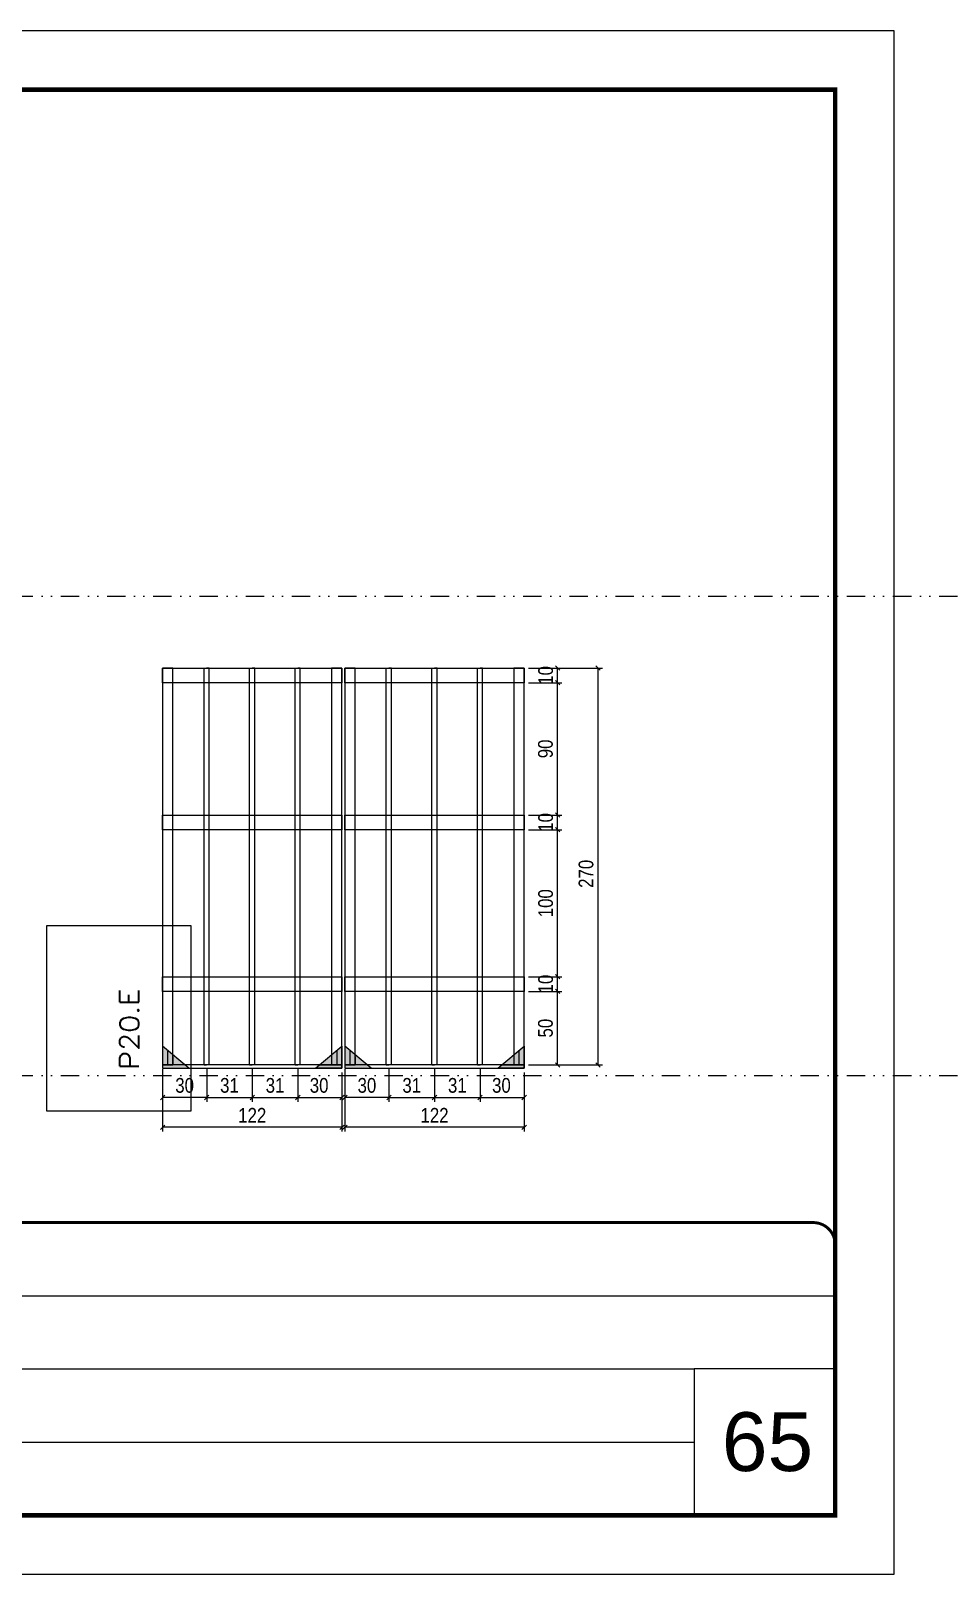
# Model space of a CAD drawing. Header units: millimetres. Extents: x 13777 to 27878, y -21631 to 6985.
# Drawn here: x 15298 to 15922, y -12442 to -11392 of the extents above; entities that cross this region are included whole.
import ezdxf

# ---------------------------------------------------------------- set-up
doc = ezdxf.new("R2010")
doc.units = ezdxf.units.MM
for name, pattern in [('CONTINUO', [0]), ('DASHED', [0.75, 0.5, -0.25]), ('DIVIDE2', [0.625, 0.25, -0.125, 0, -0.125, 0, -0.125]), ('HIDDEN', [0.375, 0.25, -0.125])]:
    doc.linetypes.add(name, pattern=pattern)
doc.layers.add('00-FELIPE', color=6, linetype='Continuous', plot=False)
for name, color, linetype, lineweight in [('CARIMBO', 255, 'Continuous', 9), ('Folhas', 255, 'Continuous', 9), ('Madeira', 126, 'Continuous', 18), ('Sarr 2.2x7', 40, 'Continuous', 9), ('SARRAFO DE PRESSAO', 251, 'DASHED', 9), ('Texto Seção', 7, 'Continuous', 15)]:
    doc.layers.add(name, color=color, linetype=linetype, lineweight=lineweight)
for name, color, linetype in [('COTA', 241, 'Continuous'), ('Nível', 160, 'Continuous'), ('SARR_2.2x10', 60, 'Continuous'), ('SARR_3.5x7', 81, 'Continuous'), ('SARR_7x7', 40, 'Continuous')]:
    doc.layers.add(name, color=color, linetype=linetype)
doc.styles.add('ARIAL', font='arial.ttf')
doc.styles.add('COTA TECNICA', font='techl___.ttf', dxfattribs={"height": 10})
doc.styles.add('REGUA-120', font='ROMANS.shx', dxfattribs={"height": 15})
doc.dimstyles.new('PAINEL', dxfattribs={"dimtxt": 10, "dimasz": 3, "dimexe": 3, "dimexo": 3, "dimgap": 3, "dimtad": 1, "dimdec": 1, "dimzin": 12, "dimdsep": 46, "dimtxsty": 'COTA TECNICA', "dimblk1": 'OBLIQUE', "dimblk2": 'OBLIQUE', "dimsah": 1, "dimcen": 0.9, "dimclrd": 4, "dimclre": 4, "dimclrt": 240, "dimadec": 1, "dimazin": 3, "dimtfac": 1, "dimtdec": 1, "dimtmove": 0, "dimatfit": 3, "dimfxl": 1, "dimtolj": 1, "dimtzin": 12, "dimarcsym": 0})

# ---------------------------------------------------------------- blocks, each defined once
blk = doc.blocks.new('9999999999')
at = {"color": 30, "linetype": 'CONTINUO'}
for p, q in [((98564.6, 34379.6), (99584, 34379.6)), ((98564.6, 34329.8), (99488, 34329.8)), ((99584, 34329.8), (99488, 34329.8)), ((99488, 34329.8), (99488, 34230.2)), ((98564.6, 34280), (99488, 34280))]:
    blk.add_line(p, q, dxfattribs=at)
at = {"color": 30, "linetype": 'CONTINUO', "const_width": 2}
blk.add_lwpolyline([(99584, 34230.2), (99584, 34414.4, 0.414214), (99569, 34429.4), (98229, 34429.4, 0.414214), (98214, 34414.4), (98214, 34245.2, 0.414214), (98229, 34230.2), (99584, 34230.2)], format="xyb", dxfattribs=at)
at = {"layer": 'Folhas'}
blk.add_lwpolyline([(98139, 34190.2), (99624, 34190.2), (99624, 35240.2), (98139, 35240.2)], close=True, dxfattribs=at)
at = {"layer": 'Folhas', "color": 30, "const_width": 3}
blk.add_lwpolyline([(98214, 34230.2), (99584, 34230.2), (99584, 35200.2), (98214, 35200.2)], close=True, dxfattribs=at)
blk = doc.blocks.new('_Oblique')
at = {"color": 0, "linetype": 'ByBlock', "lineweight": -2}
blk.add_line((-0.5, -0.5), (0.5, 0.5), dxfattribs=at)
blk = doc.blocks.new('*D2912')
at = {"layer": 'COTA', "color": 4, "lineweight": -2, "transparency": 16777216}
for p, q in [((15511.4, -12114.2), (15511.4, -12141.4)), ((15633.4, -12114.2), (15633.4, -12141.4)), ((15633.4, -12138.4), (15511.4, -12138.4))]:
    blk.add_line(p, q, dxfattribs=at)
at = {"layer": 'Defpoints', "color": 0, "transparency": 16777216}
for p in [(15511.4, -12111.2), (15633.4, -12111.2), (15511.4, -12138.4)]:
    blk.add_point(p, dxfattribs=at)
at = {"layer": 'COTA', "color": 4, "lineweight": -2, "transparency": 16777216, "xscale": 3, "yscale": 3, "zscale": 3, "rotation": 180}
blk.add_blockref('_Oblique', (15511.4, -12138.4), dxfattribs=at)
at = {"layer": 'COTA', "color": 4, "lineweight": -2, "transparency": 16777216, "xscale": 3, "yscale": 3, "zscale": 3}
blk.add_blockref('_Oblique', (15633.4, -12138.4), dxfattribs=at)
at = {"layer": 'COTA', "color": 240, "transparency": 16777216, "insert": (15572.4, -12130.3), "char_height": 10, "attachment_point": 5, "style": 'COTA TECNICA'}
blk.add_mtext('\\A1;122', dxfattribs=at)
blk = doc.blocks.new('*D2913')
at = {"layer": 'COTA', "color": 4, "lineweight": -2, "transparency": 16777216}
for p, q in [((15511.4, -12099), (15511.4, -12121.2)), ((15541.4, -12099), (15541.4, -12121.2)), ((15541.4, -12118.2), (15511.4, -12118.2))]:
    blk.add_line(p, q, dxfattribs=at)
at = {"layer": 'Defpoints', "color": 0, "transparency": 16777216}
for p in [(15511.4, -12096), (15541.4, -12096), (15511.4, -12118.2)]:
    blk.add_point(p, dxfattribs=at)
at = {"layer": 'COTA', "color": 4, "lineweight": -2, "transparency": 16777216, "xscale": 3, "yscale": 3, "zscale": 3, "rotation": 180}
blk.add_blockref('_Oblique', (15511.4, -12118.2), dxfattribs=at)
at = {"layer": 'COTA', "color": 4, "lineweight": -2, "transparency": 16777216, "xscale": 3, "yscale": 3, "zscale": 3}
blk.add_blockref('_Oblique', (15541.4, -12118.2), dxfattribs=at)
at = {"layer": 'COTA', "color": 240, "transparency": 16777216, "insert": (15526.4, -12110), "char_height": 10, "attachment_point": 5, "style": 'COTA TECNICA'}
blk.add_mtext('\\A1;30', dxfattribs=at)
blk = doc.blocks.new('*D2914')
at = {"layer": 'COTA', "color": 4, "lineweight": -2, "transparency": 16777216}
for p, q in [((15603.4, -12099), (15603.4, -12121.2)), ((15633.4, -12101.2), (15633.4, -12121.2)), ((15603.4, -12118.2), (15633.4, -12118.2))]:
    blk.add_line(p, q, dxfattribs=at)
at = {"layer": 'Defpoints', "color": 0, "transparency": 16777216}
for p in [(15603.4, -12096), (15633.4, -12098.2), (15633.4, -12118.2)]:
    blk.add_point(p, dxfattribs=at)
at = {"layer": 'COTA', "color": 4, "lineweight": -2, "transparency": 16777216, "xscale": 3, "yscale": 3, "zscale": 3, "rotation": 180}
blk.add_blockref('_Oblique', (15603.4, -12118.2), dxfattribs=at)
at = {"layer": 'COTA', "color": 4, "lineweight": -2, "transparency": 16777216, "xscale": 3, "yscale": 3, "zscale": 3}
blk.add_blockref('_Oblique', (15633.4, -12118.2), dxfattribs=at)
at = {"layer": 'COTA', "color": 240, "transparency": 16777216, "insert": (15617.9, -12110), "char_height": 10, "attachment_point": 5, "style": 'COTA TECNICA'}
blk.add_mtext('\\A1;30', dxfattribs=at)
blk = doc.blocks.new('*D2915')
at = {"layer": 'COTA', "color": 4, "lineweight": -2, "transparency": 16777216}
for p, q in [((15541.4, -12099), (15541.4, -12121.2)), ((15572.4, -12099), (15572.4, -12121.2)), ((15541.4, -12118.2), (15572.4, -12118.2))]:
    blk.add_line(p, q, dxfattribs=at)
at = {"layer": 'Defpoints', "color": 0, "transparency": 16777216}
for p in [(15541.4, -12096), (15572.4, -12096), (15572.4, -12118.2)]:
    blk.add_point(p, dxfattribs=at)
at = {"layer": 'COTA', "color": 4, "lineweight": -2, "transparency": 16777216, "xscale": 3, "yscale": 3, "zscale": 3, "rotation": 180}
blk.add_blockref('_Oblique', (15541.4, -12118.2), dxfattribs=at)
at = {"layer": 'COTA', "color": 4, "lineweight": -2, "transparency": 16777216, "xscale": 3, "yscale": 3, "zscale": 3}
blk.add_blockref('_Oblique', (15572.4, -12118.2), dxfattribs=at)
at = {"layer": 'COTA', "color": 240, "transparency": 16777216, "insert": (15556.9, -12110), "char_height": 10, "attachment_point": 5, "style": 'COTA TECNICA'}
blk.add_mtext('\\A1;31', dxfattribs=at)
blk = doc.blocks.new('*D2916')
at = {"layer": 'COTA', "color": 4, "lineweight": -2, "transparency": 16777216}
for p, q in [((15636.4, -12046), (15659.1, -12046)), ((15656.1, -12096), (15656.1, -12046)), ((15636.4, -12096), (15659.1, -12096))]:
    blk.add_line(p, q, dxfattribs=at)
at = {"layer": 'Defpoints', "color": 0, "transparency": 16777216}
for p in [(15633.4, -12046), (15656.1, -12046), (15633.4, -12096)]:
    blk.add_point(p, dxfattribs=at)
at = {"layer": 'COTA', "color": 4, "lineweight": -2, "transparency": 16777216, "xscale": 3, "yscale": 3, "zscale": 3}
for p, rotation in [((15656.1, -12046), 90), ((15656.1, -12096), 270)]:
    blk.add_blockref('_Oblique', p, dxfattribs=dict(at, rotation=rotation))
at = {"layer": 'COTA', "color": 240, "transparency": 16777216, "insert": (15647.9, -12071), "char_height": 10, "attachment_point": 5, "rotation": 90, "style": 'COTA TECNICA'}
blk.add_mtext('\\A1;50', dxfattribs=at)
blk = doc.blocks.new('*D2917')
at = {"layer": 'COTA', "color": 4, "lineweight": -2, "transparency": 16777216}
for p, q in [((15572.4, -12099), (15572.4, -12121.2)), ((15603.4, -12099), (15603.4, -12121.2)), ((15572.4, -12118.2), (15603.4, -12118.2))]:
    blk.add_line(p, q, dxfattribs=at)
at = {"layer": 'Defpoints', "color": 0, "transparency": 16777216}
for p in [(15572.4, -12096), (15603.4, -12096), (15603.4, -12118.2)]:
    blk.add_point(p, dxfattribs=at)
at = {"layer": 'COTA', "color": 4, "lineweight": -2, "transparency": 16777216, "xscale": 3, "yscale": 3, "zscale": 3, "rotation": 180}
blk.add_blockref('_Oblique', (15572.4, -12118.2), dxfattribs=at)
at = {"layer": 'COTA', "color": 4, "lineweight": -2, "transparency": 16777216, "xscale": 3, "yscale": 3, "zscale": 3}
blk.add_blockref('_Oblique', (15603.4, -12118.2), dxfattribs=at)
at = {"layer": 'COTA', "color": 240, "transparency": 16777216, "insert": (15587.9, -12110), "char_height": 10, "attachment_point": 5, "style": 'COTA TECNICA'}
blk.add_mtext('\\A1;31', dxfattribs=at)
blk = doc.blocks.new('*D2918')
at = {"layer": 'COTA', "color": 4, "lineweight": -2, "transparency": 16777216}
for p, q in [((15636.4, -12036), (15659.1, -12036)), ((15656.1, -12046), (15656.1, -12036)), ((15636.4, -12046), (15659.1, -12046))]:
    blk.add_line(p, q, dxfattribs=at)
at = {"layer": 'Defpoints', "color": 0, "transparency": 16777216}
for p in [(15633.4, -12036), (15656.1, -12036), (15633.4, -12046)]:
    blk.add_point(p, dxfattribs=at)
at = {"layer": 'COTA', "color": 4, "lineweight": -2, "transparency": 16777216, "xscale": 3, "yscale": 3, "zscale": 3}
for p, rotation in [((15656.1, -12036), 90), ((15656.1, -12046), 270)]:
    blk.add_blockref('_Oblique', p, dxfattribs=dict(at, rotation=rotation))
at = {"layer": 'COTA', "color": 240, "transparency": 16777216, "insert": (15648, -12041), "char_height": 10, "attachment_point": 5, "rotation": 90, "style": 'COTA TECNICA'}
blk.add_mtext('\\A1;10', dxfattribs=at)
blk = doc.blocks.new('*D2919')
at = {"layer": 'COTA', "color": 4, "lineweight": -2, "transparency": 16777216}
for p, q in [((15636.4, -11936), (15659.1, -11936)), ((15656.1, -12036), (15656.1, -11936)), ((15636.4, -12036), (15659.1, -12036))]:
    blk.add_line(p, q, dxfattribs=at)
at = {"layer": 'Defpoints', "color": 0, "transparency": 16777216}
for p in [(15633.4, -11936), (15656.1, -11936), (15633.4, -12036)]:
    blk.add_point(p, dxfattribs=at)
at = {"layer": 'COTA', "color": 4, "lineweight": -2, "transparency": 16777216, "xscale": 3, "yscale": 3, "zscale": 3}
for p, rotation in [((15656.1, -11936), 90), ((15656.1, -12036), 270)]:
    blk.add_blockref('_Oblique', p, dxfattribs=dict(at, rotation=rotation))
at = {"layer": 'COTA', "color": 240, "transparency": 16777216, "insert": (15648, -11986), "char_height": 10, "attachment_point": 5, "rotation": 90, "style": 'COTA TECNICA'}
blk.add_mtext('\\A1;100', dxfattribs=at)
blk = doc.blocks.new('*D2920')
at = {"layer": 'COTA', "color": 4, "lineweight": -2, "transparency": 16777216}
for p, q in [((15636.4, -11926), (15659.1, -11926)), ((15656.1, -11936), (15656.1, -11926)), ((15636.4, -11936), (15659.1, -11936))]:
    blk.add_line(p, q, dxfattribs=at)
at = {"layer": 'Defpoints', "color": 0, "transparency": 16777216}
for p in [(15633.4, -11926), (15656.1, -11926), (15633.4, -11936)]:
    blk.add_point(p, dxfattribs=at)
at = {"layer": 'COTA', "color": 4, "lineweight": -2, "transparency": 16777216, "xscale": 3, "yscale": 3, "zscale": 3}
for p, rotation in [((15656.1, -11926), 90), ((15656.1, -11936), 270)]:
    blk.add_blockref('_Oblique', p, dxfattribs=dict(at, rotation=rotation))
at = {"layer": 'COTA', "color": 240, "transparency": 16777216, "insert": (15648, -11931), "char_height": 10, "attachment_point": 5, "rotation": 90, "style": 'COTA TECNICA'}
blk.add_mtext('\\A1;10', dxfattribs=at)
blk = doc.blocks.new('*D2921')
at = {"layer": 'COTA', "color": 4, "lineweight": -2, "transparency": 16777216}
for p, q in [((15636.4, -11836), (15659.1, -11836)), ((15656.1, -11926), (15656.1, -11836)), ((15636.4, -11926), (15659.1, -11926))]:
    blk.add_line(p, q, dxfattribs=at)
at = {"layer": 'Defpoints', "color": 0, "transparency": 16777216}
for p in [(15633.4, -11836), (15656.1, -11836), (15633.4, -11926)]:
    blk.add_point(p, dxfattribs=at)
at = {"layer": 'COTA', "color": 4, "lineweight": -2, "transparency": 16777216, "xscale": 3, "yscale": 3, "zscale": 3}
for p, rotation in [((15656.1, -11836), 90), ((15656.1, -11926), 270)]:
    blk.add_blockref('_Oblique', p, dxfattribs=dict(at, rotation=rotation))
at = {"layer": 'COTA', "color": 240, "transparency": 16777216, "insert": (15647.9, -11881), "char_height": 10, "attachment_point": 5, "rotation": 90, "style": 'COTA TECNICA'}
blk.add_mtext('\\A1;90', dxfattribs=at)
blk = doc.blocks.new('*D2922')
at = {"layer": 'COTA', "color": 4, "lineweight": -2, "transparency": 16777216}
for p, q in [((15636.4, -11826), (15659.1, -11826)), ((15656.1, -11836), (15656.1, -11826)), ((15636.4, -11836), (15659.1, -11836))]:
    blk.add_line(p, q, dxfattribs=at)
at = {"layer": 'Defpoints', "color": 0, "transparency": 16777216}
for p in [(15633.4, -11826), (15656.1, -11826), (15633.4, -11836)]:
    blk.add_point(p, dxfattribs=at)
at = {"layer": 'COTA', "color": 4, "lineweight": -2, "transparency": 16777216, "xscale": 3, "yscale": 3, "zscale": 3}
for p, rotation in [((15656.1, -11826), 90), ((15656.1, -11836), 270)]:
    blk.add_blockref('_Oblique', p, dxfattribs=dict(at, rotation=rotation))
at = {"layer": 'COTA', "color": 240, "transparency": 16777216, "insert": (15648, -11831), "char_height": 10, "attachment_point": 5, "rotation": 90, "style": 'COTA TECNICA'}
blk.add_mtext('\\A1;10', dxfattribs=at)
blk = doc.blocks.new('*D2931')
at = {"layer": 'COTA', "color": 4, "lineweight": -2, "transparency": 16777216}
for p, q in [((15636.4, -11826), (15686.6, -11826)), ((15683.6, -11826), (15683.6, -12096)), ((15636.4, -12096), (15686.6, -12096))]:
    blk.add_line(p, q, dxfattribs=at)
at = {"layer": 'Defpoints', "color": 0, "transparency": 16777216}
for p in [(15633.4, -11826), (15633.4, -12096), (15683.6, -12096)]:
    blk.add_point(p, dxfattribs=at)
at = {"layer": 'COTA', "color": 4, "lineweight": -2, "transparency": 16777216, "xscale": 3, "yscale": 3, "zscale": 3}
for p, rotation in [((15683.6, -11826), 90), ((15683.6, -12096), 270)]:
    blk.add_blockref('_Oblique', p, dxfattribs=dict(at, rotation=rotation))
at = {"layer": 'COTA', "color": 240, "transparency": 16777216, "insert": (15675.5, -11966), "char_height": 10, "attachment_point": 5, "rotation": 90, "style": 'COTA TECNICA'}
blk.add_mtext('\\A1;270', dxfattribs=at)
blk = doc.blocks.new('*D2923')
at = {"layer": 'COTA', "color": 4, "lineweight": -2, "transparency": 16777216}
for p, q in [((15387.4, -12114.2), (15387.4, -12141.4)), ((15509.4, -12114.2), (15509.4, -12141.4)), ((15509.4, -12138.4), (15387.4, -12138.4))]:
    blk.add_line(p, q, dxfattribs=at)
at = {"layer": 'Defpoints', "color": 0, "transparency": 16777216}
for p in [(15387.4, -12111.2), (15509.4, -12111.2), (15387.4, -12138.4)]:
    blk.add_point(p, dxfattribs=at)
at = {"layer": 'COTA', "color": 4, "lineweight": -2, "transparency": 16777216, "xscale": 3, "yscale": 3, "zscale": 3, "rotation": 180}
blk.add_blockref('_Oblique', (15387.4, -12138.4), dxfattribs=at)
at = {"layer": 'COTA', "color": 4, "lineweight": -2, "transparency": 16777216, "xscale": 3, "yscale": 3, "zscale": 3}
blk.add_blockref('_Oblique', (15509.4, -12138.4), dxfattribs=at)
at = {"layer": 'COTA', "color": 240, "transparency": 16777216, "insert": (15448.4, -12130.3), "char_height": 10, "attachment_point": 5, "style": 'COTA TECNICA'}
blk.add_mtext('\\A1;122', dxfattribs=at)
blk = doc.blocks.new('*D2924')
at = {"layer": 'COTA', "color": 4, "lineweight": -2, "transparency": 16777216}
for p, q in [((15387.4, -12099), (15387.4, -12121.2)), ((15417.4, -12099), (15417.4, -12121.2)), ((15417.4, -12118.2), (15387.4, -12118.2))]:
    blk.add_line(p, q, dxfattribs=at)
at = {"layer": 'Defpoints', "color": 0, "transparency": 16777216}
for p in [(15387.4, -12096), (15417.4, -12096), (15387.4, -12118.2)]:
    blk.add_point(p, dxfattribs=at)
at = {"layer": 'COTA', "color": 4, "lineweight": -2, "transparency": 16777216, "xscale": 3, "yscale": 3, "zscale": 3, "rotation": 180}
blk.add_blockref('_Oblique', (15387.4, -12118.2), dxfattribs=at)
at = {"layer": 'COTA', "color": 4, "lineweight": -2, "transparency": 16777216, "xscale": 3, "yscale": 3, "zscale": 3}
blk.add_blockref('_Oblique', (15417.4, -12118.2), dxfattribs=at)
at = {"layer": 'COTA', "color": 240, "transparency": 16777216, "insert": (15402.4, -12110), "char_height": 10, "attachment_point": 5, "style": 'COTA TECNICA'}
blk.add_mtext('\\A1;30', dxfattribs=at)
blk = doc.blocks.new('*D2925')
at = {"layer": 'COTA', "color": 4, "lineweight": -2, "transparency": 16777216}
for p, q in [((15479.4, -12099), (15479.4, -12121.2)), ((15509.4, -12101.2), (15509.4, -12121.2)), ((15479.4, -12118.2), (15509.4, -12118.2))]:
    blk.add_line(p, q, dxfattribs=at)
at = {"layer": 'Defpoints', "color": 0, "transparency": 16777216}
for p in [(15479.4, -12096), (15509.4, -12098.2), (15509.4, -12118.2)]:
    blk.add_point(p, dxfattribs=at)
at = {"layer": 'COTA', "color": 4, "lineweight": -2, "transparency": 16777216, "xscale": 3, "yscale": 3, "zscale": 3, "rotation": 180}
blk.add_blockref('_Oblique', (15479.4, -12118.2), dxfattribs=at)
at = {"layer": 'COTA', "color": 4, "lineweight": -2, "transparency": 16777216, "xscale": 3, "yscale": 3, "zscale": 3}
blk.add_blockref('_Oblique', (15509.4, -12118.2), dxfattribs=at)
at = {"layer": 'COTA', "color": 240, "transparency": 16777216, "insert": (15493.9, -12110), "char_height": 10, "attachment_point": 5, "style": 'COTA TECNICA'}
blk.add_mtext('\\A1;30', dxfattribs=at)
blk = doc.blocks.new('*D2926')
at = {"layer": 'COTA', "color": 4, "lineweight": -2, "transparency": 16777216}
for p, q in [((15417.4, -12099), (15417.4, -12121.2)), ((15448.4, -12099), (15448.4, -12121.2)), ((15417.4, -12118.2), (15448.4, -12118.2))]:
    blk.add_line(p, q, dxfattribs=at)
at = {"layer": 'Defpoints', "color": 0, "transparency": 16777216}
for p in [(15417.4, -12096), (15448.4, -12096), (15448.4, -12118.2)]:
    blk.add_point(p, dxfattribs=at)
at = {"layer": 'COTA', "color": 4, "lineweight": -2, "transparency": 16777216, "xscale": 3, "yscale": 3, "zscale": 3, "rotation": 180}
blk.add_blockref('_Oblique', (15417.4, -12118.2), dxfattribs=at)
at = {"layer": 'COTA', "color": 4, "lineweight": -2, "transparency": 16777216, "xscale": 3, "yscale": 3, "zscale": 3}
blk.add_blockref('_Oblique', (15448.4, -12118.2), dxfattribs=at)
at = {"layer": 'COTA', "color": 240, "transparency": 16777216, "insert": (15432.9, -12110), "char_height": 10, "attachment_point": 5, "style": 'COTA TECNICA'}
blk.add_mtext('\\A1;31', dxfattribs=at)
blk = doc.blocks.new('*D2927')
at = {"layer": 'COTA', "color": 4, "lineweight": -2, "transparency": 16777216}
for p, q in [((15448.4, -12099), (15448.4, -12121.2)), ((15479.4, -12099), (15479.4, -12121.2)), ((15448.4, -12118.2), (15479.4, -12118.2))]:
    blk.add_line(p, q, dxfattribs=at)
at = {"layer": 'Defpoints', "color": 0, "transparency": 16777216}
for p in [(15448.4, -12096), (15479.4, -12096), (15479.4, -12118.2)]:
    blk.add_point(p, dxfattribs=at)
at = {"layer": 'COTA', "color": 4, "lineweight": -2, "transparency": 16777216, "xscale": 3, "yscale": 3, "zscale": 3, "rotation": 180}
blk.add_blockref('_Oblique', (15448.4, -12118.2), dxfattribs=at)
at = {"layer": 'COTA', "color": 4, "lineweight": -2, "transparency": 16777216, "xscale": 3, "yscale": 3, "zscale": 3}
blk.add_blockref('_Oblique', (15479.4, -12118.2), dxfattribs=at)
at = {"layer": 'COTA', "color": 240, "transparency": 16777216, "insert": (15463.9, -12110), "char_height": 10, "attachment_point": 5, "style": 'COTA TECNICA'}
blk.add_mtext('\\A1;31', dxfattribs=at)

msp = doc.modelspace()

# ---------------------------------------------------------------- hatches: boundary and pattern name
at = {"layer": 'Madeira'}
h = msp.add_hatch(color=252, dxfattribs=at)
h.dxf.hatch_style = 2
h.paths.add_polyline_path([(15387.36, -12083.19), (15387.36, -12098.19), (15405.36, -12098.19)])
h = msp.add_hatch(color=252, dxfattribs=at)
h.dxf.hatch_style = 2
h.paths.add_polyline_path([(15509.36, -12083.19), (15509.36, -12098.19), (15491.36, -12098.19)])
h = msp.add_hatch(color=252, dxfattribs=at)
h.dxf.hatch_style = 2
h.paths.add_polyline_path([(15511.36, -12083.19), (15511.36, -12098.19), (15529.36, -12098.19)])
h = msp.add_hatch(color=252, dxfattribs=at)
h.dxf.hatch_style = 2
h.paths.add_polyline_path([(15633.36, -12083.19), (15633.36, -12098.19), (15615.36, -12098.19)])

# ---------------------------------------------------------------- linework, layer by layer
at = {"layer": '00-FELIPE'}
msp.add_lwpolyline([(15308.72, -12001.27), (15406.55, -12001.27), (15406.55, -12127.53), (15308.72, -12127.53)], close=True, dxfattribs=at)
at = {"layer": 'Madeira'}
for p, q in [((15387.36, -12095.99), (15387.36, -12098.19)), ((15387.36, -12095.99), (15387.36, -12098.19)), ((15387.36, -12095.99), (15387.36, -12098.19)), ((15511.36, -12095.99), (15511.36, -12098.19)), ((15511.36, -12095.99), (15511.36, -12098.19)), ((15511.36, -12095.99), (15511.36, -12098.19))]:
    msp.add_line(p, q, dxfattribs=at)
at = {"layer": 'Madeira', "color": 1, "linetype": 'HIDDEN'}
for p, q in [((15397.19, -12095.99), (15387.36, -12095.99)), ((15397.19, -12095.99), (15387.36, -12095.99)), ((15403.16, -12095.99), (15387.36, -12095.99)), ((15390.86, -12086.69), (15390.86, -12095.99)), ((15390.86, -12086.69), (15390.86, -12095.99)), ((15394.36, -12090.19), (15394.36, -12095.99)), ((15493.56, -12095.99), (15509.36, -12095.99)), ((15499.52, -12095.99), (15509.36, -12095.99)), ((15499.52, -12095.99), (15509.36, -12095.99)), ((15505.86, -12086.69), (15505.86, -12095.99)), ((15505.86, -12086.69), (15505.86, -12095.99)), ((15521.19, -12095.99), (15511.36, -12095.99)), ((15521.19, -12095.99), (15511.36, -12095.99)), ((15527.16, -12095.99), (15511.36, -12095.99)), ((15514.86, -12086.69), (15514.86, -12095.99)), ((15514.86, -12086.69), (15514.86, -12095.99)), ((15518.36, -12090.19), (15518.36, -12095.99)), ((15617.56, -12095.99), (15633.36, -12095.99)), ((15623.52, -12095.99), (15633.36, -12095.99)), ((15623.52, -12095.99), (15633.36, -12095.99)), ((15629.86, -12086.69), (15629.86, -12095.99)), ((15629.86, -12086.69), (15629.86, -12095.99))]:
    msp.add_line(p, q, dxfattribs=at)
at = {"layer": 'Madeira', "color": 0}
for points in [[(15387.36, -12083.19), (15387.36, -12098.19), (15405.36, -12098.19), (15387.36, -12083.19)], [(15509.36, -12083.19), (15509.36, -12098.19), (15491.36, -12098.19), (15509.36, -12083.19)], [(15511.36, -12083.19), (15511.36, -12098.19), (15529.36, -12098.19), (15511.36, -12083.19)], [(15633.36, -12083.19), (15633.36, -12098.19), (15615.36, -12098.19), (15633.36, -12083.19)]]:
    msp.add_lwpolyline(points, dxfattribs=at)
at = {"layer": 'Nível', "color": 4, "linetype": 'DIVIDE2', "ltscale": 50}
for p, q in [((13777.11, -11777.19), (21531.15, -11777.19)), ((13777.11, -12103.19), (21531.15, -12103.19))]:
    msp.add_line(p, q, dxfattribs=at)
at = {"layer": 'Sarr 2.2x7'}
for points in [[(15509.36, -12095.99), (15387.36, -12095.99), (15387.36, -12098.19), (15509.36, -12098.19)], [(15633.36, -12095.99), (15511.36, -12095.99), (15511.36, -12098.19), (15633.36, -12098.19)]]:
    msp.add_lwpolyline(points, close=True, dxfattribs=at)
at = {"layer": 'SARR_2.2x10'}
for points in [[(15387.36, -11826.03), (15509.36, -11826.03), (15509.36, -11836.03), (15387.36, -11836.03)], [(15511.36, -11826.03), (15633.36, -11826.03), (15633.36, -11836.03), (15511.36, -11836.03)], [(15387.36, -11926.03), (15509.36, -11926.03), (15509.36, -11936.03), (15387.36, -11936.03)], [(15511.36, -11926.03), (15633.36, -11926.03), (15633.36, -11936.03), (15511.36, -11936.03)], [(15387.36, -12036.03), (15509.36, -12036.03), (15509.36, -12046.03), (15387.36, -12046.03)], [(15511.36, -12036.03), (15633.36, -12036.03), (15633.36, -12046.03), (15511.36, -12046.03)]]:
    msp.add_lwpolyline(points, close=True, dxfattribs=at)
at = {"layer": 'SARR_3.5x7'}
for p, q in [((15415.61, -12095.99), (15415.61, -11826.03)), ((15415.61, -11826.03), (15417.36, -11826.03)), ((15419.11, -11826.03), (15417.36, -11826.03)), ((15419.11, -12095.99), (15419.11, -11826.03)), ((15446.61, -12095.99), (15446.61, -11826.03)), ((15446.61, -11826.03), (15448.36, -11826.03)), ((15450.11, -11826.03), (15448.36, -11826.03)), ((15450.11, -12095.99), (15450.11, -11826.03)), ((15477.61, -12095.99), (15477.61, -11826.03)), ((15477.61, -11826.03), (15479.36, -11826.03)), ((15481.11, -11826.03), (15479.36, -11826.03)), ((15481.11, -12095.99), (15481.11, -11826.03)), ((15539.61, -12095.99), (15539.61, -11826.03)), ((15539.61, -11826.03), (15541.36, -11826.03)), ((15543.11, -11826.03), (15541.36, -11826.03)), ((15543.11, -12095.99), (15543.11, -11826.03)), ((15570.61, -12095.99), (15570.61, -11826.03)), ((15570.61, -11826.03), (15572.36, -11826.03)), ((15574.11, -11826.03), (15572.36, -11826.03)), ((15574.11, -12095.99), (15574.11, -11826.03)), ((15601.61, -12095.99), (15601.61, -11826.03)), ((15601.61, -11826.03), (15603.36, -11826.03)), ((15605.11, -11826.03), (15603.36, -11826.03)), ((15605.11, -12095.99), (15605.11, -11826.03)), ((15415.61, -12095.99), (15417.36, -12095.99)), ((15419.11, -12095.99), (15417.36, -12095.99)), ((15446.61, -12095.99), (15448.36, -12095.99)), ((15450.11, -12095.99), (15448.36, -12095.99)), ((15477.61, -12095.99), (15479.36, -12095.99)), ((15481.11, -12095.99), (15479.36, -12095.99)), ((15539.61, -12095.99), (15541.36, -12095.99)), ((15543.11, -12095.99), (15541.36, -12095.99)), ((15570.61, -12095.99), (15572.36, -12095.99)), ((15574.11, -12095.99), (15572.36, -12095.99)), ((15601.61, -12095.99), (15603.36, -12095.99)), ((15605.11, -12095.99), (15603.36, -12095.99))]:
    msp.add_line(p, q, dxfattribs=at)
at = {"layer": 'SARR_7x7'}
for points in [[(15387.36, -12095.99), (15394.36, -12095.99), (15394.36, -11826.03), (15387.36, -11826.03)], [(15502.36, -12095.99), (15509.36, -12095.99), (15509.36, -11826.03), (15502.36, -11826.03)], [(15511.36, -12095.99), (15518.36, -12095.99), (15518.36, -11826.03), (15511.36, -11826.03)], [(15626.36, -12095.99), (15633.36, -12095.99), (15633.36, -11826.03), (15626.36, -11826.03)]]:
    msp.add_lwpolyline(points, close=True, dxfattribs=at)

# ---------------------------------------------------------------- block references
at = {"layer": 'SARRAFO DE PRESSAO', "color": 6, "linetype": 'ByBlock'}
msp.add_blockref('9999999999', (-83739.01, -46632.68), dxfattribs=at)

# ---------------------------------------------------------------- texts
at = {"layer": 'CARIMBO', "style": 'ARIAL'}
msp.add_text('65', height=40, dxfattribs=at).set_placement((15767.83, -12372.33))
at = {"layer": 'Texto Seção', "style": 'REGUA-120', "width": 1.1}
msp.add_text('P20.E', height=13, rotation=90, dxfattribs=at).set_placement((15371.35, -12099.31))

# ---------------------------------------------------------------- dimensions: what is measured, and where the dimension line sits
at = {"layer": 'COTA'}
for base, p1, p2, picture, middle in [((15656.05, -11825.99), (15633.36, -11835.99), (15633.36, -11825.99), '*D2922', (15656.05, -11830.99)), ((15683.55, -12095.99), (15633.36, -11826.03), (15633.36, -12095.99), '*D2931', (15683.55, -11966.03)), ((15656.05, -11925.99), (15633.36, -11935.99), (15633.36, -11925.99), '*D2920', (15656.05, -11930.99)), ((15656.05, -12035.99), (15633.36, -12045.99), (15633.36, -12035.99), '*D2918', (15656.05, -12040.99))]:
    dim = msp.add_linear_dim(base=base, p1=p1, p2=p2, angle=90, dimstyle='PAINEL', override={"dimtmove": 1}, dxfattribs=at)
    dim.commit()
    dim.dimension.update_dxf_attribs({"geometry": picture, "text_midpoint": middle, "dimtype": 160})
for base, p1, p2, angle, picture, middle in [((15656.05, -11835.99), (15633.36, -11925.99), (15633.36, -11835.99), 90, '*D2921', (15647.92, -11880.99)), ((15656.05, -11935.99), (15633.36, -12035.99), (15633.36, -11935.99), 90, '*D2919', (15647.95, -11985.99)), ((15656.05, -12045.99), (15633.36, -12095.99), (15633.36, -12045.99), 90, '*D2916', (15647.94, -12070.99)), ((15387.36, -12118.19), (15417.36, -12095.99), (15387.36, -12095.99), 180, '*D2924', (15402.36, -12109.97)), ((15511.36, -12118.19), (15541.36, -12095.99), (15511.36, -12095.99), 180, '*D2913', (15526.36, -12109.97)), ((15387.36, -12138.37), (15509.36, -12111.19), (15387.36, -12111.19), 180, '*D2923', (15448.36, -12130.31)), ((15511.36, -12138.37), (15633.36, -12111.19), (15511.36, -12111.19), 180, '*D2912', (15572.36, -12130.31))]:
    dim = msp.add_linear_dim(base=base, p1=p1, p2=p2, angle=angle, dimstyle='PAINEL', override={"dimtmove": 1}, dxfattribs=at)
    dim.commit()
    dim.dimension.update_dxf_attribs({"geometry": picture, "text_midpoint": middle})
for base, p1, p2, picture, middle in [((15448.36, -12118.19), (15417.36, -12095.99), (15448.36, -12095.99), '*D2926', (15432.86, -12109.97)), ((15479.36, -12118.19), (15448.36, -12095.99), (15479.36, -12095.99), '*D2927', (15463.86, -12109.97)), ((15572.36, -12118.19), (15541.36, -12095.99), (15572.36, -12095.99), '*D2915', (15556.86, -12109.97)), ((15603.36, -12118.19), (15572.36, -12095.99), (15603.36, -12095.99), '*D2917', (15587.86, -12109.97))]:
    dim = msp.add_linear_dim(base=base, p1=p1, p2=p2, dimstyle='PAINEL', override={"dimtmove": 1}, dxfattribs=at)
    dim.commit()
    dim.dimension.update_dxf_attribs({"geometry": picture, "text_midpoint": middle})
for base, p1, p2, picture, middle in [((15509.36, -12118.19), (15479.36, -12095.99), (15509.36, -12098.19), '*D2925', (15493.86, -12118.19)), ((15633.36, -12118.19), (15603.36, -12095.99), (15633.36, -12098.19), '*D2914', (15617.86, -12118.19))]:
    dim = msp.add_linear_dim(base=base, p1=p1, p2=p2, dimstyle='PAINEL', override={"dimtmove": 1}, dxfattribs=at)
    dim.commit()
    dim.dimension.update_dxf_attribs({"geometry": picture, "text_midpoint": middle, "dimtype": 160})

doc.saveas('drawing.dxf')
